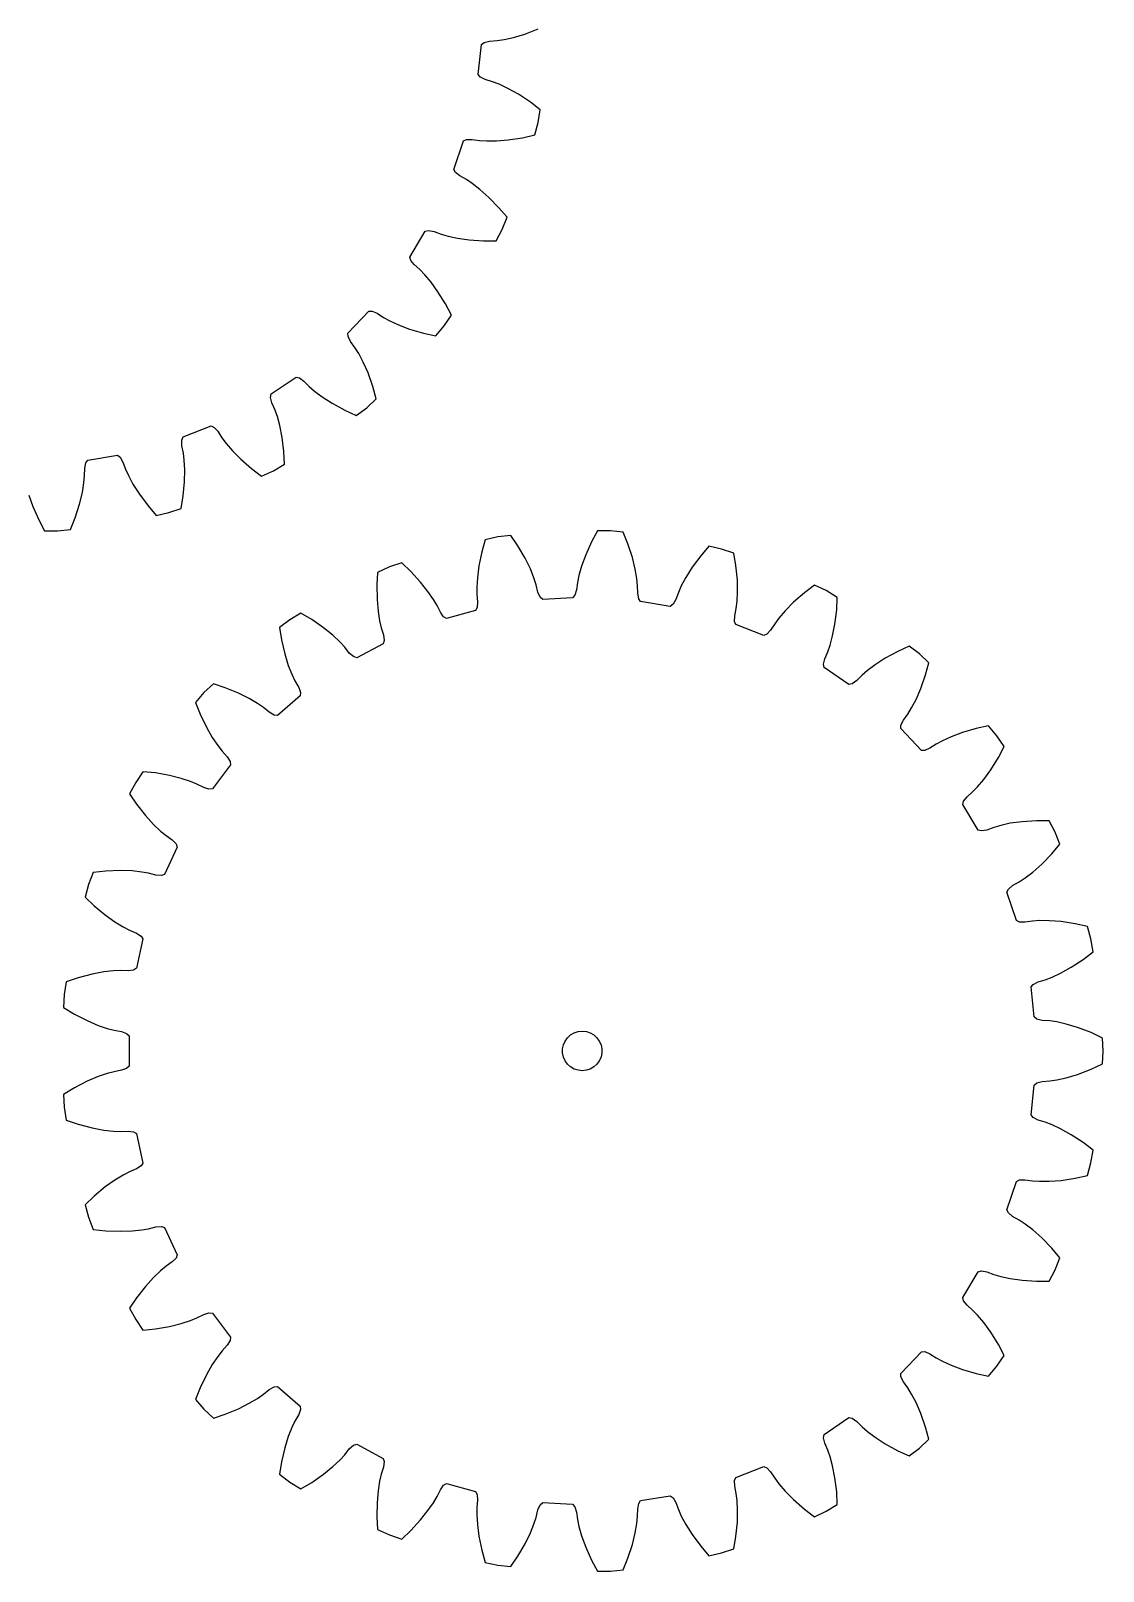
# Model space of a CAD drawing. Extents: x 0 to 163, y 0 to 236.
# Drawn here: x 81.3 to 162.5, y 0 to 116.7 of the extents above; entities that cross this region are included whole.
import ezdxf

# ---------------------------------------------------------------- set-up
doc = ezdxf.new("R2010")
doc.units = 0

msp = doc.modelspace()

# ---------------------------------------------------------------- linework, layer by layer
for p, q in [((118.71, 116.46), (119.73, 116.85)), ((115.18, 113.39), (115.42, 115.66)), ((115.42, 115.66), (115.63, 115.82)), ((115.63, 115.82), (116.03, 115.92)), ((116.03, 115.92), (116.6, 115.96)), ((116.6, 115.96), (117.14, 116.04)), ((117.14, 116.04), (117.84, 116.2)), ((117.84, 116.2), (118.71, 116.46)), ((115.34, 113.2), (115.18, 113.39)), ((115.71, 113.01), (115.34, 113.2)), ((116.26, 112.84), (115.71, 113.01)), ((116.77, 112.65), (116.26, 112.84)), ((117.42, 112.34), (116.77, 112.65)), ((118.22, 111.9), (117.42, 112.34)), ((119.13, 111.3), (118.22, 111.9)), ((119.88, 110.72), (119.13, 111.3)), ((119.46, 108.81), (119.72, 109.75)), ((119.72, 109.75), (119.88, 110.72)), ((117.45, 108.44), (118.53, 108.6)), ((118.53, 108.6), (119.46, 108.81)), ((113.34, 106.2), (114.07, 108.36)), ((114.07, 108.36), (114.3, 108.47)), ((114.3, 108.47), (114.72, 108.48)), ((114.72, 108.48), (115.28, 108.4)), ((115.28, 108.4), (115.82, 108.36)), ((115.82, 108.36), (116.55, 108.37)), ((116.55, 108.37), (117.45, 108.44)), ((113.46, 105.97), (113.34, 106.2)), ((113.78, 105.71), (113.46, 105.97)), ((114.28, 105.43), (113.78, 105.71)), ((114.73, 105.13), (114.28, 105.43)), ((115.31, 104.69), (114.73, 105.13)), ((115.99, 104.08), (115.31, 104.69)), ((116.75, 103.3), (115.99, 104.08)), ((117.36, 102.58), (116.75, 103.3)), ((111.17, 101.52), (111.43, 101.57)), ((111.43, 101.57), (111.83, 101.5)), ((116.54, 100.8), (117, 101.66)), ((117, 101.66), (117.36, 102.58)), ((110, 99.56), (111.17, 101.52)), ((111.83, 101.5), (112.37, 101.3)), ((112.37, 101.3), (112.89, 101.15)), ((112.89, 101.15), (113.6, 100.99)), ((113.6, 100.99), (114.5, 100.87)), ((114.5, 100.87), (115.58, 100.79)), ((115.58, 100.79), (116.54, 100.8)), ((110.07, 99.31), (110, 99.56)), ((110.32, 98.99), (110.07, 99.31)), ((110.75, 98.61), (110.32, 98.99)), ((111.13, 98.22), (110.75, 98.61)), ((111.6, 97.67), (111.13, 98.22)), ((112.13, 96.93), (111.6, 97.67)), ((112.7, 96.01), (112.13, 96.93)), ((113.15, 95.16), (112.7, 96.01)), ((105.31, 93.8), (106.88, 95.46)), ((106.88, 95.46), (107.14, 95.46)), ((107.14, 95.46), (107.52, 95.3)), ((107.52, 95.3), (108, 94.99)), ((108, 94.99), (108.48, 94.73)), ((108.48, 94.73), (109.13, 94.43)), ((112.6, 94.35), (113.15, 95.16)), ((105.32, 93.55), (105.31, 93.8)), ((105.51, 93.17), (105.32, 93.55)), ((109.13, 94.43), (109.98, 94.11)), ((109.98, 94.11), (111.03, 93.8)), ((111.03, 93.8), (111.96, 93.6)), ((111.96, 93.6), (112.6, 94.35)), ((105.84, 92.71), (105.51, 93.17)), ((106.13, 92.25), (105.84, 92.71)), ((106.46, 91.61), (106.13, 92.25)), ((106.83, 90.78), (106.46, 91.61)), ((99.5, 89.19), (101.38, 90.46)), ((101.38, 90.46), (101.63, 90.41)), ((101.63, 90.41), (101.97, 90.17)), ((101.97, 90.17), (102.37, 89.76)), ((107.19, 89.75), (106.83, 90.78)), ((99.45, 88.93), (99.5, 89.19)), ((99.55, 88.53), (99.45, 88.93)), ((102.37, 89.76), (102.78, 89.41)), ((102.78, 89.41), (103.36, 88.97)), ((103.36, 88.97), (104.12, 88.48)), ((106.73, 88.15), (107.44, 88.83)), ((107.44, 88.83), (107.19, 89.75)), ((99.78, 88), (99.55, 88.53)), ((99.96, 87.49), (99.78, 88)), ((104.12, 88.48), (105.08, 87.96)), ((105.08, 87.96), (105.94, 87.56)), ((105.94, 87.56), (106.73, 88.15)), ((92.82, 85.93), (94.94, 86.77)), ((94.94, 86.77), (95.17, 86.66)), ((95.17, 86.66), (95.45, 86.36)), ((100.15, 86.79), (99.96, 87.49)), ((100.32, 85.9), (100.15, 86.79)), ((92.72, 85.69), (92.82, 85.93)), ((92.73, 85.27), (92.72, 85.69)), ((92.84, 84.71), (92.73, 85.27)), ((95.45, 86.36), (95.76, 85.87)), ((95.76, 85.87), (96.08, 85.44)), ((96.08, 85.44), (96.55, 84.89)), ((100.46, 84.82), (100.32, 85.9)), ((85.46, 83.97), (85.6, 84.18)), ((85.6, 84.18), (87.85, 84.55)), ((87.85, 84.55), (88.06, 84.39)), ((88.06, 84.39), (88.26, 84.03)), ((88.26, 84.03), (88.46, 83.49)), ((92.91, 84.17), (92.84, 84.71)), ((92.94, 83.45), (92.91, 84.17)), ((96.55, 84.89), (97.19, 84.24)), ((97.19, 84.24), (98.01, 83.53)), ((100.5, 83.87), (100.46, 84.82)), ((85.31, 82.45), (85.36, 82.99)), ((85.36, 82.99), (85.38, 83.56)), ((85.38, 83.56), (85.46, 83.97)), ((88.46, 83.49), (88.68, 83)), ((88.68, 83), (89.02, 82.36)), ((92.92, 82.54), (92.94, 83.45)), ((98.01, 83.53), (98.77, 82.95)), ((98.77, 82.95), (99.66, 83.37)), ((99.66, 83.37), (100.5, 83.87)), ((84.98, 80.85), (85.19, 81.73)), ((85.19, 81.73), (85.31, 82.45)), ((89.02, 82.36), (89.51, 81.59)), ((92.82, 81.46), (92.92, 82.54)), ((81.13, 81.51), (81.44, 80.66)), ((81.44, 80.66), (81.88, 79.66)), ((84.64, 79.81), (84.98, 80.85)), ((89.51, 81.59), (90.16, 80.72)), ((90.16, 80.72), (90.77, 79.99)), ((92.66, 80.52), (92.82, 81.46)), ((81.88, 79.66), (82.33, 78.83)), ((84.29, 78.93), (84.64, 79.81)), ((90.77, 79.99), (91.73, 80.21)), ((91.73, 80.21), (92.66, 80.52)), ((82.33, 78.83), (83.31, 78.83)), ((83.31, 78.83), (84.29, 78.93)), ((116.67, 78.36), (115.71, 78.15)), ((117.64, 78.47), (116.67, 78.36)), ((118.18, 77.68), (117.64, 78.47)), ((124.21, 78.83), (123.76, 77.99)), ((125.19, 78.83), (124.21, 78.83)), ((126.17, 78.72), (125.19, 78.83)), ((126.52, 77.84), (126.17, 78.72)), ((115.45, 77.24), (115.23, 76.17)), ((115.71, 78.15), (115.45, 77.24)), ((118.73, 76.74), (118.18, 77.68)), ((123.76, 77.99), (123.32, 76.99)), ((126.86, 76.8), (126.52, 77.84)), ((132.66, 77.66), (132.04, 76.93)), ((133.61, 77.44), (132.66, 77.66)), ((134.54, 77.13), (133.61, 77.44)), ((134.7, 76.19), (134.54, 77.13)), ((108.45, 76.08), (107.55, 75.67)), ((109.38, 76.39), (108.45, 76.08)), ((110.07, 75.74), (109.38, 76.39)), ((115.23, 76.17), (115.11, 75.27)), ((119.13, 75.93), (118.73, 76.74)), ((119.4, 75.26), (119.13, 75.93)), ((123.01, 76.14), (122.81, 75.44)), ((123.32, 76.99), (123.01, 76.14)), ((127.07, 75.92), (126.86, 76.8)), ((127.19, 75.2), (127.07, 75.92)), ((131.39, 76.06), (130.9, 75.29)), ((132.04, 76.93), (131.39, 76.06)), ((134.81, 75.11), (134.7, 76.19)), ((107.55, 75.67), (107.5, 74.72)), ((107.5, 74.72), (107.51, 73.63)), ((110.81, 74.94), (110.07, 75.74)), ((111.37, 74.23), (110.81, 74.94)), ((115.11, 75.27), (115.07, 74.55)), ((119.57, 74.74), (119.4, 75.26)), ((119.7, 74.18), (119.57, 74.74)), ((122.7, 74.91), (122.63, 74.34)), ((122.81, 75.44), (122.7, 74.91)), ((127.24, 74.66), (127.19, 75.2)), ((130.9, 75.29), (130.56, 74.65)), ((134.83, 74.2), (134.81, 75.11)), ((140.65, 74.7), (139.89, 74.12)), ((141.54, 74.29), (140.65, 74.7)), ((107.51, 73.63), (107.59, 72.72)), ((111.78, 73.63), (111.37, 74.23)), ((112.06, 73.16), (111.78, 73.63)), ((115.07, 74.55), (115.08, 74)), ((115.08, 74), (115.13, 73.43)), ((119.87, 73.8), (119.7, 74.18)), ((120.06, 73.63), (119.87, 73.8)), ((122.33, 73.75), (120.06, 73.63)), ((122.5, 73.95), (122.33, 73.75)), ((122.63, 74.34), (122.5, 73.95)), ((127.26, 74.09), (127.24, 74.66)), ((127.34, 73.68), (127.26, 74.09)), ((127.48, 73.47), (127.34, 73.68)), ((130.15, 73.62), (129.94, 73.26)), ((130.34, 74.16), (130.15, 73.62)), ((130.56, 74.65), (130.34, 74.16)), ((134.79, 73.48), (134.83, 74.2)), ((139.89, 74.12), (139.07, 73.41)), ((142.38, 73.78), (141.54, 74.29)), ((142.34, 72.83), (142.38, 73.78)), ((101.75, 72.59), (100.9, 72.08)), ((102.56, 72.1), (101.75, 72.59)), ((107.59, 72.72), (107.71, 72.01)), ((112.31, 72.65), (112.06, 73.16)), ((112.55, 72.31), (112.31, 72.65)), ((114.97, 72.79), (112.77, 72.18)), ((115.09, 73.02), (114.97, 72.79)), ((115.13, 73.43), (115.09, 73.02)), ((129.73, 73.1), (127.48, 73.47)), ((129.94, 73.26), (129.73, 73.1)), ((134.6, 71.96), (134.61, 72.38)), ((134.61, 72.38), (134.72, 72.94)), ((134.72, 72.94), (134.79, 73.48)), ((138.43, 72.76), (137.96, 72.21)), ((139.07, 73.41), (138.43, 72.76)), ((142.2, 71.75), (142.34, 72.83)), ((100.9, 72.08), (100.12, 71.49)), ((100.12, 71.49), (100.27, 70.55)), ((103.46, 71.48), (102.56, 72.1)), ((104.16, 70.91), (103.46, 71.48)), ((107.71, 72.01), (107.83, 71.48)), ((107.83, 71.48), (108, 70.93)), ((112.77, 72.18), (112.55, 72.31)), ((134.7, 71.72), (134.6, 71.96)), ((136.82, 70.88), (134.7, 71.72)), ((137.33, 71.29), (137.05, 70.99)), ((137.64, 71.78), (137.33, 71.29)), ((137.96, 72.21), (137.64, 71.78)), ((142.03, 70.86), (142.2, 71.75)), ((100.27, 70.55), (100.52, 69.49)), ((104.69, 70.41), (104.16, 70.91)), ((105.06, 70.01), (104.69, 70.41)), ((107.98, 70.27), (105.97, 69.21)), ((108.05, 70.52), (107.98, 70.27)), ((108, 70.93), (108.05, 70.52)), ((137.05, 70.99), (136.82, 70.88)), ((141.66, 69.65), (141.84, 70.16)), ((141.84, 70.16), (142.03, 70.86)), ((147.83, 70.09), (146.96, 69.69)), ((148.61, 69.5), (147.83, 70.09)), ((100.52, 69.49), (100.79, 68.62)), ((105.41, 69.56), (105.06, 70.01)), ((105.72, 69.29), (105.41, 69.56)), ((105.97, 69.21), (105.72, 69.29)), ((141.33, 68.72), (141.43, 69.12)), ((141.43, 69.12), (141.66, 69.65)), ((146.01, 69.17), (145.24, 68.68)), ((146.96, 69.69), (146.01, 69.17)), ((149.32, 68.82), (148.61, 69.5)), ((100.79, 68.62), (101.06, 67.95)), ((101.06, 67.95), (101.29, 67.46)), ((141.38, 68.46), (141.33, 68.72)), ((143.26, 67.19), (141.38, 68.46)), ((144.26, 67.89), (143.85, 67.48)), ((144.66, 68.24), (144.26, 67.89)), ((145.24, 68.68), (144.66, 68.24)), ((148.71, 66.88), (149.07, 67.9)), ((149.07, 67.9), (149.32, 68.82)), ((94.4, 66.56), (93.76, 65.81)), ((95.11, 67.23), (94.4, 66.56)), ((96.01, 66.93), (95.11, 67.23)), ((97.02, 66.51), (96.01, 66.93)), ((101.29, 67.46), (101.58, 66.96)), ((101.58, 66.96), (101.72, 66.57)), ((101.72, 66.57), (101.7, 66.31)), ((143.51, 67.24), (143.26, 67.19)), ((143.85, 67.48), (143.51, 67.24)), ((148.35, 66.04), (148.71, 66.88)), ((93.76, 65.81), (94.11, 64.92)), ((97.83, 66.11), (97.02, 66.51)), ((98.45, 65.74), (97.83, 66.11)), ((98.9, 65.43), (98.45, 65.74)), ((99.34, 65.07), (98.9, 65.43)), ((101.7, 66.31), (99.96, 64.84)), ((147.72, 64.94), (148.01, 65.4)), ((148.01, 65.4), (148.35, 66.04)), ((94.11, 64.92), (94.58, 63.94)), ((99.71, 64.86), (99.34, 65.07)), ((99.96, 64.84), (99.71, 64.86)), ((147.2, 64.1), (147.39, 64.48)), ((147.39, 64.48), (147.72, 64.94)), ((94.58, 63.94), (95.03, 63.15)), ((95.03, 63.15), (95.44, 62.55)), ((147.19, 63.85), (147.2, 64.1)), ((148.76, 62.19), (147.19, 63.85)), ((151.02, 63.22), (150.36, 62.92)), ((151.87, 63.54), (151.02, 63.22)), ((152.91, 63.85), (151.87, 63.54)), ((153.84, 64.05), (152.91, 63.85)), ((154.48, 63.3), (153.84, 64.05)), ((155.03, 62.49), (154.48, 63.3)), ((95.44, 62.55), (95.77, 62.12)), ((95.77, 62.12), (96.16, 61.7)), ((149.02, 62.19), (148.76, 62.19)), ((149.4, 62.35), (149.02, 62.19)), ((149.88, 62.66), (149.4, 62.35)), ((150.36, 62.92), (149.88, 62.66)), ((154.59, 61.64), (155.03, 62.49)), ((96.42, 61.09), (95.04, 59.28)), ((96.16, 61.7), (96.38, 61.35)), ((96.38, 61.35), (96.42, 61.09)), ((153.48, 59.98), (154.01, 60.72)), ((154.01, 60.72), (154.59, 61.64)), ((89.23, 59.76), (88.77, 58.89)), ((89.78, 60.57), (89.23, 59.76)), ((90.73, 60.48), (89.78, 60.57)), ((91.8, 60.28), (90.73, 60.48)), ((92.68, 60.06), (91.8, 60.28)), ((93.37, 59.83), (92.68, 60.06)), ((93.87, 59.63), (93.37, 59.83)), ((94.38, 59.37), (93.87, 59.63)), ((153.01, 59.43), (153.48, 59.98)), ((88.77, 58.89), (89.3, 58.1)), ((94.78, 59.25), (94.38, 59.37)), ((95.04, 59.28), (94.78, 59.25)), ((151.95, 58.34), (152.21, 58.66)), ((152.21, 58.66), (152.63, 59.04)), ((152.63, 59.04), (153.01, 59.43)), ((89.3, 58.1), (89.98, 57.25)), ((89.98, 57.25), (90.58, 56.57)), ((151.88, 58.09), (151.95, 58.34)), ((153.06, 56.13), (151.88, 58.09)), ((90.58, 56.57), (91.11, 56.07)), ((91.11, 56.07), (91.53, 55.73)), ((153.31, 56.08), (153.06, 56.13)), ((153.71, 56.15), (153.31, 56.08)), ((154.25, 56.35), (153.71, 56.15)), ((154.77, 56.5), (154.25, 56.35)), ((155.48, 56.66), (154.77, 56.5)), ((156.38, 56.78), (155.48, 56.66)), ((157.47, 56.86), (156.38, 56.78)), ((158.42, 56.85), (157.47, 56.86)), ((158.88, 55.99), (158.42, 56.85)), ((92.38, 54.86), (91.42, 52.79)), ((91.53, 55.73), (91.99, 55.4)), ((91.99, 55.4), (92.29, 55.1)), ((92.29, 55.1), (92.38, 54.86)), ((158.63, 54.35), (159.24, 55.07)), ((159.24, 55.07), (158.88, 55.99)), ((157.87, 53.57), (158.63, 54.35)), ((86.01, 52.93), (85.65, 52.02)), ((86.96, 53.03), (86.01, 52.93)), ((88.05, 53.08), (86.96, 53.03)), ((88.95, 53.05), (88.05, 53.08)), ((89.68, 52.97), (88.95, 53.05)), ((90.21, 52.88), (89.68, 52.97)), ((90.76, 52.74), (90.21, 52.88)), ((91.18, 52.71), (90.76, 52.74)), ((91.42, 52.79), (91.18, 52.71)), ((156.16, 52.22), (156.62, 52.52)), ((156.62, 52.52), (157.19, 52.96)), ((157.19, 52.96), (157.87, 53.57)), ((85.65, 52.02), (85.39, 51.07)), ((155.22, 51.45), (155.34, 51.68)), ((155.95, 49.29), (155.22, 51.45)), ((155.34, 51.68), (155.66, 51.94)), ((155.66, 51.94), (156.16, 52.22)), ((85.39, 51.07), (86.08, 50.41)), ((86.08, 50.41), (86.92, 49.72)), ((86.92, 49.72), (87.65, 49.19)), ((87.65, 49.19), (88.27, 48.82)), ((156.18, 49.18), (155.95, 49.29)), ((156.6, 49.17), (156.18, 49.18)), ((157.16, 49.25), (156.6, 49.17)), ((157.71, 49.29), (157.16, 49.25)), ((158.43, 49.28), (157.71, 49.29)), ((159.33, 49.21), (158.43, 49.28)), ((160.41, 49.05), (159.33, 49.21)), ((161.34, 48.84), (160.41, 49.05)), ((88.27, 48.82), (88.76, 48.57)), ((88.76, 48.57), (89.28, 48.34)), ((89.28, 48.34), (89.63, 48.12)), ((89.77, 47.9), (89.29, 45.68)), ((89.63, 48.12), (89.77, 47.9)), ((161.6, 47.9), (161.34, 48.84)), ((161.76, 46.93), (161.6, 47.9)), ((161.01, 46.35), (161.76, 46.93)), ((89.07, 45.54), (88.65, 45.49)), ((89.29, 45.68), (89.07, 45.54)), ((159.3, 45.31), (160.1, 45.75)), ((160.1, 45.75), (161.01, 46.35)), ((83.97, 44.65), (83.82, 43.68)), ((84.87, 44.96), (83.97, 44.65)), ((85.93, 45.23), (84.87, 44.96)), ((86.82, 45.4), (85.93, 45.23)), ((87.54, 45.48), (86.82, 45.4)), ((88.08, 45.5), (87.54, 45.48)), ((88.65, 45.49), (88.08, 45.5)), ((157.06, 44.26), (157.22, 44.45)), ((157.22, 44.45), (157.59, 44.64)), ((157.59, 44.64), (158.14, 44.81)), ((158.14, 44.81), (158.65, 45)), ((158.65, 45), (159.3, 45.31)), ((83.82, 43.68), (83.76, 42.7)), ((157.3, 41.99), (157.06, 44.26)), ((83.76, 42.7), (84.58, 42.21)), ((84.58, 42.21), (85.54, 41.71)), ((85.54, 41.71), (86.38, 41.35)), ((86.38, 41.35), (87.07, 41.12)), ((87.07, 41.12), (87.59, 40.98)), ((87.59, 40.98), (88.15, 40.88)), ((88.15, 40.88), (88.54, 40.73)), ((122.44, 40.78), (122.74, 40.88)), ((122.74, 40.88), (123.05, 40.91)), ((123.05, 40.91), (123.37, 40.88)), ((123.37, 40.88), (123.66, 40.78)), ((157.51, 41.83), (157.3, 41.99)), ((157.91, 41.73), (157.51, 41.83)), ((158.48, 41.69), (157.91, 41.73)), ((159.02, 41.61), (158.48, 41.69)), ((159.72, 41.45), (159.02, 41.61)), ((160.59, 41.19), (159.72, 41.45)), ((161.61, 40.8), (160.59, 41.19)), ((88.54, 40.73), (88.73, 40.55)), ((88.73, 40.55), (88.73, 38.27)), ((121.56, 39.57), (121.63, 39.88)), ((121.63, 39.88), (121.76, 40.16)), ((121.76, 40.16), (121.94, 40.42)), ((121.94, 40.42), (122.17, 40.63)), ((122.17, 40.63), (122.44, 40.78)), ((123.66, 40.78), (123.94, 40.63)), ((123.94, 40.63), (124.17, 40.42)), ((124.17, 40.42), (124.35, 40.16)), ((124.35, 40.16), (124.48, 39.88)), ((124.48, 39.88), (124.55, 39.57)), ((162.47, 40.39), (161.61, 40.8)), ((162.53, 39.41), (162.47, 40.39)), ((121.56, 39.26), (121.56, 39.57)), ((121.63, 38.95), (121.56, 39.26)), ((121.76, 38.66), (121.63, 38.95)), ((121.94, 38.41), (121.76, 38.66)), ((124.35, 38.66), (124.17, 38.41)), ((124.48, 38.95), (124.35, 38.66)), ((124.55, 39.26), (124.48, 38.95)), ((124.55, 39.57), (124.55, 39.26)), ((162.47, 38.43), (162.53, 39.41)), ((86.38, 37.47), (85.54, 37.12)), ((87.07, 37.71), (86.38, 37.47)), ((87.59, 37.84), (87.07, 37.71)), ((88.15, 37.95), (87.59, 37.84)), ((88.54, 38.09), (88.15, 37.95)), ((88.73, 38.27), (88.54, 38.09)), ((122.17, 38.2), (121.94, 38.41)), ((122.44, 38.04), (122.17, 38.2)), ((122.74, 37.95), (122.44, 38.04)), ((123.05, 37.91), (122.74, 37.95)), ((123.37, 37.95), (123.05, 37.91)), ((123.66, 38.04), (123.37, 37.95)), ((123.94, 38.2), (123.66, 38.04)), ((124.17, 38.41), (123.94, 38.2)), ((159.02, 37.22), (159.72, 37.38)), ((159.72, 37.38), (160.59, 37.64)), ((160.59, 37.64), (161.61, 38.03)), ((161.61, 38.03), (162.47, 38.43)), ((84.58, 36.62), (83.76, 36.12)), ((85.54, 37.12), (84.58, 36.62)), ((157.06, 34.57), (157.3, 36.83)), ((157.3, 36.83), (157.51, 36.99)), ((157.51, 36.99), (157.91, 37.09)), ((157.91, 37.09), (158.48, 37.14)), ((158.48, 37.14), (159.02, 37.22)), ((83.76, 36.12), (83.82, 35.15)), ((83.82, 35.15), (83.97, 34.18)), ((83.97, 34.18), (84.87, 33.87)), ((84.87, 33.87), (85.93, 33.59)), ((157.22, 34.37), (157.06, 34.57)), ((157.59, 34.18), (157.22, 34.37)), ((158.14, 34.02), (157.59, 34.18)), ((158.65, 33.82), (158.14, 34.02)), ((85.93, 33.59), (86.82, 33.42)), ((86.82, 33.42), (87.54, 33.34)), ((87.54, 33.34), (88.08, 33.32)), ((88.08, 33.32), (88.65, 33.34)), ((88.65, 33.34), (89.07, 33.28)), ((89.07, 33.28), (89.29, 33.15)), ((89.29, 33.15), (89.77, 30.92)), ((159.3, 33.52), (158.65, 33.82)), ((160.1, 33.07), (159.3, 33.52)), ((161.01, 32.48), (160.1, 33.07)), ((161.76, 31.9), (161.01, 32.48)), ((161.6, 30.93), (161.76, 31.9)), ((89.28, 30.48), (88.76, 30.26)), ((89.63, 30.71), (89.28, 30.48)), ((89.77, 30.92), (89.63, 30.71)), ((161.34, 29.98), (161.6, 30.93)), ((87.65, 29.63), (86.92, 29.11)), ((88.27, 30.01), (87.65, 29.63)), ((88.76, 30.26), (88.27, 30.01)), ((155.22, 27.37), (155.95, 29.53)), ((155.95, 29.53), (156.18, 29.64)), ((156.18, 29.64), (156.6, 29.66)), ((156.6, 29.66), (157.16, 29.58)), ((157.16, 29.58), (157.71, 29.54)), ((157.71, 29.54), (158.43, 29.54)), ((158.43, 29.54), (159.33, 29.61)), ((159.33, 29.61), (160.41, 29.77)), ((160.41, 29.77), (161.34, 29.98)), ((86.08, 28.41), (85.39, 27.76)), ((86.92, 29.11), (86.08, 28.41)), ((85.39, 27.76), (85.65, 26.81)), ((155.34, 27.14), (155.22, 27.37)), ((155.66, 26.88), (155.34, 27.14)), ((156.16, 26.6), (155.66, 26.88)), ((85.65, 26.81), (86.01, 25.9)), ((86.01, 25.9), (86.96, 25.79)), ((86.96, 25.79), (88.05, 25.75)), ((88.05, 25.75), (88.95, 25.78)), ((88.95, 25.78), (89.68, 25.85)), ((89.68, 25.85), (90.21, 25.95)), ((90.21, 25.95), (90.76, 26.09)), ((90.76, 26.09), (91.18, 26.12)), ((91.18, 26.12), (91.42, 26.03)), ((91.42, 26.03), (92.38, 23.97)), ((156.62, 26.3), (156.16, 26.6)), ((157.19, 25.86), (156.62, 26.3)), ((157.87, 25.26), (157.19, 25.86)), ((158.63, 24.48), (157.87, 25.26)), ((91.99, 23.43), (91.53, 23.1)), ((92.29, 23.72), (91.99, 23.43)), ((92.38, 23.97), (92.29, 23.72)), ((159.24, 23.75), (158.63, 24.48)), ((158.88, 22.84), (159.24, 23.75)), ((90.58, 22.25), (89.98, 21.58)), ((91.11, 22.75), (90.58, 22.25)), ((91.53, 23.1), (91.11, 22.75)), ((151.88, 20.74), (153.06, 22.69)), ((153.06, 22.69), (153.31, 22.75)), ((153.31, 22.75), (153.71, 22.67)), ((153.71, 22.67), (154.25, 22.47)), ((154.25, 22.47), (154.77, 22.32)), ((154.77, 22.32), (155.48, 22.17)), ((158.42, 21.97), (158.88, 22.84)), ((89.98, 21.58), (89.3, 20.72)), ((155.48, 22.17), (156.38, 22.04)), ((156.38, 22.04), (157.47, 21.97)), ((157.47, 21.97), (158.42, 21.97)), ((89.3, 20.72), (88.77, 19.93)), ((88.77, 19.93), (89.23, 19.06)), ((151.95, 20.49), (151.88, 20.74)), ((152.21, 20.16), (151.95, 20.49)), ((152.63, 19.78), (152.21, 20.16)), ((89.23, 19.06), (89.78, 18.25)), ((91.8, 18.54), (92.68, 18.76)), ((92.68, 18.76), (93.37, 18.99)), ((93.37, 18.99), (93.87, 19.2)), ((93.87, 19.2), (94.38, 19.46)), ((94.38, 19.46), (94.78, 19.58)), ((94.78, 19.58), (95.04, 19.54)), ((95.04, 19.54), (96.42, 17.73)), ((153.01, 19.4), (152.63, 19.78)), ((153.48, 18.84), (153.01, 19.4)), ((154.01, 18.11), (153.48, 18.84)), ((89.78, 18.25), (90.73, 18.35)), ((90.73, 18.35), (91.8, 18.54)), ((96.42, 17.73), (96.38, 17.48)), ((154.59, 17.18), (154.01, 18.11)), ((95.77, 16.7), (95.44, 16.27)), ((96.16, 17.13), (95.77, 16.7)), ((96.38, 17.48), (96.16, 17.13)), ((147.19, 14.98), (148.76, 16.63)), ((148.76, 16.63), (149.02, 16.64)), ((149.02, 16.64), (149.4, 16.47)), ((149.4, 16.47), (149.88, 16.16)), ((155.03, 16.34), (154.59, 17.18)), ((95.03, 15.67), (94.58, 14.88)), ((95.44, 16.27), (95.03, 15.67)), ((149.88, 16.16), (150.36, 15.9)), ((150.36, 15.9), (151.02, 15.6)), ((151.02, 15.6), (151.87, 15.28)), ((151.87, 15.28), (152.91, 14.98)), ((153.84, 14.78), (154.48, 15.53)), ((154.48, 15.53), (155.03, 16.34)), ((94.58, 14.88), (94.11, 13.9)), ((147.2, 14.72), (147.19, 14.98)), ((147.39, 14.35), (147.2, 14.72)), ((147.72, 13.88), (147.39, 14.35)), ((152.91, 14.98), (153.84, 14.78)), ((94.11, 13.9), (93.76, 13.02)), ((93.76, 13.02), (94.4, 12.27)), ((97.83, 12.72), (98.45, 13.09)), ((98.45, 13.09), (98.9, 13.4)), ((98.9, 13.4), (99.34, 13.76)), ((99.34, 13.76), (99.71, 13.96)), ((99.71, 13.96), (99.96, 13.99)), ((99.96, 13.99), (101.7, 12.51)), ((148.01, 13.42), (147.72, 13.88)), ((148.35, 12.78), (148.01, 13.42)), ((94.4, 12.27), (95.11, 11.59)), ((95.11, 11.59), (96.01, 11.89)), ((96.01, 11.89), (97.02, 12.31)), ((97.02, 12.31), (97.83, 12.72)), ((101.58, 11.86), (101.29, 11.37)), ((101.72, 12.25), (101.58, 11.86)), ((101.7, 12.51), (101.72, 12.25)), ((148.71, 11.95), (148.35, 12.78)), ((149.07, 10.92), (148.71, 11.95)), ((101.06, 10.88), (100.79, 10.2)), ((101.29, 11.37), (101.06, 10.88)), ((141.38, 10.36), (143.26, 11.64)), ((143.26, 11.64), (143.51, 11.59)), ((143.51, 11.59), (143.85, 11.35)), ((143.85, 11.35), (144.26, 10.94)), ((144.26, 10.94), (144.66, 10.58)), ((144.66, 10.58), (145.24, 10.15)), ((149.32, 10), (149.07, 10.92)), ((100.52, 9.34), (100.27, 8.28)), ((100.79, 10.2), (100.52, 9.34)), ((105.41, 9.26), (105.72, 9.54)), ((105.72, 9.54), (105.97, 9.62)), ((105.97, 9.62), (107.98, 8.55)), ((141.33, 10.11), (141.38, 10.36)), ((141.43, 9.7), (141.33, 10.11)), ((141.66, 9.18), (141.43, 9.7)), ((145.24, 10.15), (146.01, 9.65)), ((146.01, 9.65), (146.96, 9.13)), ((148.61, 9.33), (149.32, 10)), ((100.27, 8.28), (100.12, 7.34)), ((104.16, 7.92), (104.69, 8.42)), ((104.69, 8.42), (105.06, 8.81)), ((105.06, 8.81), (105.41, 9.26)), ((107.98, 8.55), (108.05, 8.3)), ((108.05, 8.3), (108, 7.89)), ((141.84, 8.67), (141.66, 9.18)), ((142.03, 7.97), (141.84, 8.67)), ((146.96, 9.13), (147.83, 8.74)), ((147.83, 8.74), (148.61, 9.33)), ((100.12, 7.34), (100.9, 6.74)), ((102.56, 6.72), (103.46, 7.35)), ((103.46, 7.35), (104.16, 7.92)), ((107.83, 7.34), (107.71, 6.82)), ((108, 7.89), (107.83, 7.34)), ((134.6, 6.86), (134.7, 7.1)), ((134.7, 7.1), (136.82, 7.94)), ((136.82, 7.94), (137.05, 7.84)), ((137.05, 7.84), (137.33, 7.53)), ((137.33, 7.53), (137.64, 7.05)), ((137.64, 7.05), (137.96, 6.61)), ((142.2, 7.08), (142.03, 7.97)), ((142.34, 6), (142.2, 7.08)), ((100.9, 6.74), (101.75, 6.24)), ((101.75, 6.24), (102.56, 6.72)), ((107.59, 6.1), (107.51, 5.2)), ((107.71, 6.82), (107.59, 6.1)), ((112.06, 5.66), (112.31, 6.17)), ((112.31, 6.17), (112.55, 6.51)), ((112.55, 6.51), (112.77, 6.64)), ((112.77, 6.64), (114.97, 6.03)), ((114.97, 6.03), (115.09, 5.81)), ((134.61, 6.45), (134.6, 6.86)), ((134.72, 5.89), (134.61, 6.45)), ((134.79, 5.35), (134.72, 5.89)), ((137.96, 6.61), (138.43, 6.06)), ((138.43, 6.06), (139.07, 5.42)), ((142.38, 5.05), (142.34, 6)), ((107.51, 5.2), (107.5, 4.11)), ((111.37, 4.59), (111.78, 5.19)), ((111.78, 5.19), (112.06, 5.66)), ((115.08, 4.82), (115.07, 4.28)), ((115.13, 5.39), (115.08, 4.82)), ((115.09, 5.81), (115.13, 5.39)), ((119.7, 4.64), (119.87, 5.02)), ((119.87, 5.02), (120.06, 5.2)), ((120.06, 5.2), (122.33, 5.07)), ((122.33, 5.07), (122.5, 4.88)), ((122.5, 4.88), (122.63, 4.48)), ((127.24, 4.16), (127.26, 4.73)), ((127.26, 4.73), (127.34, 5.14)), ((127.34, 5.14), (127.48, 5.35)), ((127.48, 5.35), (129.73, 5.72)), ((129.73, 5.72), (129.94, 5.57)), ((129.94, 5.57), (130.15, 5.21)), ((130.15, 5.21), (130.34, 4.67)), ((130.34, 4.67), (130.56, 4.17)), ((134.83, 4.62), (134.79, 5.35)), ((139.07, 5.42), (139.89, 4.7)), ((139.89, 4.7), (140.65, 4.13)), ((141.54, 4.54), (142.38, 5.05)), ((107.5, 4.11), (107.55, 3.16)), ((110.07, 3.08), (110.81, 3.88)), ((110.81, 3.88), (111.37, 4.59)), ((115.07, 4.28), (115.11, 3.55)), ((115.11, 3.55), (115.23, 2.66)), ((119.13, 2.9), (119.4, 3.57)), ((119.4, 3.57), (119.57, 4.08)), ((119.57, 4.08), (119.7, 4.64)), ((122.63, 4.48), (122.7, 3.92)), ((122.7, 3.92), (122.81, 3.38)), ((127.07, 2.91), (127.19, 3.62)), ((127.19, 3.62), (127.24, 4.16)), ((130.56, 4.17), (130.9, 3.53)), ((130.9, 3.53), (131.39, 2.77)), ((134.7, 2.63), (134.81, 3.72)), ((134.81, 3.72), (134.83, 4.62)), ((140.65, 4.13), (141.54, 4.54)), ((107.55, 3.16), (108.45, 2.75)), ((108.45, 2.75), (109.38, 2.43)), ((109.38, 2.43), (110.07, 3.08)), ((115.23, 2.66), (115.45, 1.59)), ((118.73, 2.08), (119.13, 2.9)), ((122.81, 3.38), (123.01, 2.69)), ((123.01, 2.69), (123.32, 1.83)), ((126.86, 2.03), (127.07, 2.91)), ((131.39, 2.77), (132.04, 1.89)), ((134.54, 1.69), (134.7, 2.63)), ((115.45, 1.59), (115.71, 0.67)), ((118.18, 1.14), (118.73, 2.08)), ((123.32, 1.83), (123.76, 0.84)), ((126.52, 0.99), (126.86, 2.03)), ((132.04, 1.89), (132.66, 1.17)), ((132.66, 1.17), (133.61, 1.38)), ((133.61, 1.38), (134.54, 1.69)), ((115.71, 0.67), (116.67, 0.46)), ((116.67, 0.46), (117.64, 0.36)), ((117.64, 0.36), (118.18, 1.14)), ((123.76, 0.84), (124.21, 0)), ((124.21, 0), (125.19, 0)), ((125.19, 0), (126.17, 0.11)), ((126.17, 0.11), (126.52, 0.99))]:
    msp.add_line(p, q)

doc.saveas('drawing.dxf')
